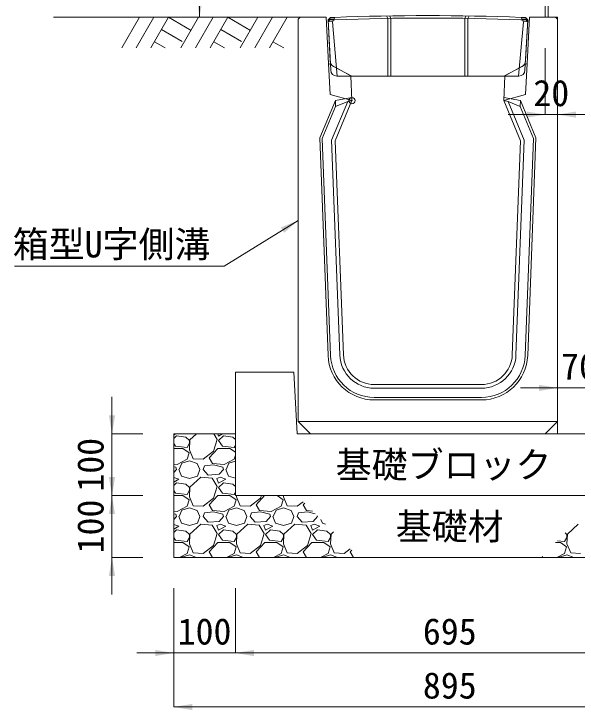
# Model space of a CAD drawing. Units: millimetres at full size. Extents: x 187207 to 255567, y 882048 to 905686.
# Drawn here: x 207983 to 208896, y 893093 to 894221 of the extents above; entities that cross this region are included whole.
import ezdxf
from ezdxf.enums import TextEntityAlignment as Align

# ---------------------------------------------------------------- set-up
doc = ezdxf.new("R2010")
doc.units = ezdxf.units.MM
doc.header["$LTSCALE"] = 20
doc.header["$PDMODE"] = 32
doc.header["$PDSIZE"] = 10
doc.linetypes.add('DASHED', pattern=[7.5, 6, -1.5])
for name, color, linetype, lineweight in [('0_2', 7, 'Continuous', 20), ('パネックス', 2, 'Continuous', 13), ('基礎ブロック', 2, 'Continuous', 13), ('基礎材', 7, 'Continuous', 15), ('寸法線', 7, 'Continuous', 13), ('引出線', 4, 'Continuous', 13), ('箱型U字側溝', 2, 'Continuous', 9), ('ﾊｯﾁﾝｸﾞ', 7, 'Continuous', 5)]:
    doc.layers.add(name, color=color, linetype=linetype, lineweight=lineweight)
doc.layers.add('文字', color=7, linetype='Continuous')
doc.styles.add('ＭＳ ゴシック', font='')
doc.styles.get('ＭＳ ゴシック').set_extended_font_data('MS Gothic')

# ---------------------------------------------------------------- blocks, each defined once
blk = doc.blocks.new('filled_arrow')
at = {"color": 0, "linetype": 'Continuous', "lineweight": -2}
blk.add_solid([(7.5, 1.25), (0, 0), (7.5, -1.25)], dxfattribs=at)

msp = doc.modelspace()

# ---------------------------------------------------------------- linework, layer by layer
at = {"layer": '0_2'}
msp.add_line((208447.37, 894215.37), (208047.37, 894215.37), dxfattribs=at)
at = {"layer": 'パネックス', "lineweight": 5}
msp.add_line((208849.37, 895015.37), (208849.37, 894215.37), dxfattribs=at)
at = {"layer": 'パネックス'}
for p, q in [((208844.37, 894215.37), (208844.37, 895010.37)), ((208864.37, 894215.37), (208844.37, 894215.37)), ((208864.37, 893540.37), (208864.37, 894215.37)), ((208934.37, 893540.37), (208864.37, 893540.37))]:
    msp.add_line(p, q, dxfattribs=at)
at = {"layer": '基礎ブロック'}
for p, q in [((208437.37, 893640.37), (208342.37, 893640.37)), ((208342.37, 893640.37), (208342.37, 893540.37)), ((208437.37, 893640.37), (208442.37, 893540.37)), ((208342.37, 893440.37), (208342.37, 893540.37)), ((208442.37, 893540.37), (208937.37, 893540.37)), ((208342.37, 893440.37), (209037.37, 893440.37))]:
    msp.add_line(p, q, dxfattribs=at)
at = {"layer": '基礎材'}
for p, q in [((208242.37, 893540.37), (208242.37, 893340.37)), ((208242.37, 893540.37), (208342.37, 893540.37)), ((208242.37, 893340.37), (209137.37, 893340.37))]:
    msp.add_line(p, q, dxfattribs=at)
at = {"layer": '寸法線'}
for p, q in [((208284.37, 894215.37), (208284.37, 895015.37)), ((208397.37, 894215.37), (208284.37, 894215.37)), ((208844.37, 894165.37), (208844.37, 894057.78)), ((208864.37, 894165.37), (208864.37, 894057.78)), ((208924.37, 894057.78), (208784.37, 894057.78)), ((208804.37, 893614.89), (208994.37, 893614.89)), ((208864.37, 893565.37), (208864.37, 893614.89)), ((208142.35, 893380.37), (208142.35, 893600.37)), ((208192.37, 893540.37), (208142.35, 893540.37)), ((208142.35, 893280.37), (208142.35, 893500.37)), ((208192.35, 893440.37), (208142.35, 893440.37)), ((208192.35, 893440.37), (208142.35, 893440.37)), ((208192.37, 893340.37), (208142.35, 893340.37)), ((208242.37, 893290.37), (208242.37, 893185.43)), ((208242.37, 893290.37), (208242.37, 893097.93)), ((208342.37, 893290.37), (208342.37, 893185.43)), ((208342.37, 893290.37), (208342.37, 893185.43)), ((208182.37, 893185.43), (208402.37, 893185.43)), ((208342.37, 893185.43), (209037.37, 893185.43)), ((209137.37, 893097.93), (208242.37, 893097.93))]:
    msp.add_line(p, q, dxfattribs=at)
at = {"layer": '引出線'}
msp.add_lwpolyline([(208444.37, 893886.37), (208324.16, 893812.09), (207984.16, 893812.09)], dxfattribs=at)
at = {"layer": '箱型U字側溝'}
for p, q in [((208492.58, 894211.23), (208503.44, 894211.23)), ((208805.28, 894211.23), (208816.15, 894211.23)), ((208504.49, 894080.83), (208504.62, 894070.71)), ((208524.38, 894079.17), (208531.37, 894080.37)), ((208784.37, 894079.17), (208777.37, 894080.37)), ((208804.25, 894080.83), (208804.13, 894070.71)), ((208498.33, 894016.46), (208511.55, 893668.25)), ((208517.55, 893668.47), (208504.37, 894015.37)), ((208741.24, 893620.37), (208567.51, 893620.37)), ((208567.51, 893614.37), (208741.24, 893614.37)), ((208741.24, 893599.37), (208567.51, 893599.37)), ((208567.51, 893595.37), (208741.24, 893595.37)), ((208444.37, 893560.37), (208864.37, 893560.37))]:
    msp.add_line(p, q, dxfattribs=at)
at = {"layer": '箱型U字側溝', "lineweight": 18}
msp.add_line((208506.91, 894120.23), (208801.81, 894120.23), dxfattribs=at)
at = {"layer": '箱型U字側溝', "lineweight": 13}
msp.add_line((208741.24, 893620.37), (208567.51, 893620.37), dxfattribs=at)
for points in [[(208529.37, 894120.37), (208493.37, 894140.37), (208489.37, 894215.37), (208447.37, 894215.37), (208444.37, 894212.37), (208444.37, 893560.37), (208464.37, 893540.37), (208844.37, 893540.37), (208864.37, 893560.37), (208864.37, 894212.37), (208861.37, 894215.37), (208819.37, 894215.37), (208815.37, 894140.37), (208779.37, 894120.37), (208777.37, 894080.37), (208804.37, 894015.37), (208791.2, 893668.47)], [(208517.55, 893668.47), (208504.37, 894015.37), (208531.37, 894080.37), (208529.37, 894120.37)]]:
    msp.add_lwpolyline(points, dxfattribs=at)
at = {"layer": '箱型U字側溝', "lineweight": 18}
for points in [[(208496.15, 894144.19), (208492.58, 894211.23), (208496.36, 894215.23)], [(208503.36, 894215.23), (208496.36, 894215.23), (208492.58, 894211.23), (208496.92, 894129.69)], [(208811.8, 894129.69), (208816.15, 894211.23), (208812.36, 894215.23), (208805.36, 894215.23)], [(208812.36, 894215.23), (208816.15, 894211.23), (208812.57, 894144.19)], [(208807.24, 894135.87), (208777.46, 894120.23), (208531.27, 894120.23), (208501.49, 894135.87)]]:
    msp.add_lwpolyline(points, dxfattribs=at)
at = {"layer": '箱型U字側溝', "color": 5, "linetype": 'DASHED'}
for points in [[(208507.43, 894120.23), (208499.58, 894208.23), (208503.36, 894215.23)], [(208801.3, 894120.23), (208809.15, 894208.23), (208805.36, 894215.23)]]:
    msp.add_lwpolyline(points, dxfattribs=at)
at = {"layer": '箱型U字側溝'}
for points in [[(208587.3, 894217.64), (208589.36, 894213.67), (208589.36, 894120.23)], [(208594.36, 894120.23), (208594.36, 894213.75), (208592.3, 894217.72)], [(208714.36, 894120.23), (208714.36, 894213.75), (208716.42, 894217.72)], [(208719.36, 894120.23), (208719.36, 894213.67), (208721.42, 894217.64)], [(208504.37, 894015.37), (208531.37, 894080.37), (208531.12, 894085.4), (208504.49, 894080.83), (208479.18, 894019.9), (208492.56, 893667.52)], [(208496.56, 893667.68), (208483.21, 894019.17), (208504.67, 894070.83), (208524.38, 894079.17), (208498.33, 894016.46)], [(208816.18, 893667.52), (208829.56, 894019.9), (208804.25, 894080.83), (208777.63, 894085.4), (208777.37, 894080.37), (208804.37, 894015.37), (208791.2, 893668.47)], [(208797.2, 893668.25), (208810.42, 894016.46), (208784.37, 894079.17), (208804.13, 894070.71), (208825.53, 894019.17), (208812.19, 893667.68)]]:
    msp.add_lwpolyline(points, dxfattribs=at)
at = {"layer": '箱型U字側溝', "color": 5}
for points in [[(208496.36, 894212.32), (208501.74, 894212.23), (208499.58, 894208.23), (208492.73, 894208.34)], [(208812.36, 894212.32), (208806.98, 894212.23), (208809.15, 894208.23), (208815.99, 894208.34)]]:
    msp.add_lwpolyline(points, close=True, dxfattribs=at)
at = {"layer": '箱型U字側溝', "linetype": 'DASHED', "lineweight": 13}
for points in [[(208531.37, 894080.37), (208496.04, 894090.37), (208493.37, 894140.37)], [(208777.37, 894080.37), (208812.71, 894090.37), (208815.37, 894140.37)]]:
    msp.add_lwpolyline(points, dxfattribs=at)
at = {"layer": '箱型U字側溝', "lineweight": 18}
for centre, radius, start, end in [((208654.36, 890416.56), 3801.67, 87.72365, 92.27635), ((208506.14, 894144.72), 10, 183.05288, 242.29297), ((208802.59, 894144.72), 10, 297.70703, 356.94712), ((208506.91, 894130.23), 10, 183.05288, 270), ((208801.81, 894130.23), 10, 270, 356.94712)]:
    msp.add_arc(centre, radius, start, end, dxfattribs=at)
at = {"layer": '箱型U字側溝'}
for centre, radius, start, end in [((208654.36, 890416.56), 3797.67, 87.72245, 92.27755), ((208567.51, 893670.37), 75, 182.17474, 270), ((208567.51, 893670.37), 71, 182.17474, 270), ((208567.51, 893670.37), 56, 182.17474, 270), ((208567.51, 893670.37), 50, 182.17474, 270), ((208741.24, 893670.37), 50, 270, 357.82526), ((208741.24, 893670.37), 56, 270, 357.82526), ((208741.24, 893670.37), 71, 270, 357.82526), ((208741.24, 893670.37), 75, 270, 357.82526)]:
    msp.add_arc(centre, radius, start, end, dxfattribs=at)
at = {"layer": '箱型U字側溝', "lineweight": 13}
for centre, start, end in [((208567.51, 893670.37), 182.17474, 270), ((208741.24, 893670.37), 270, 357.82526)]:
    msp.add_arc(centre, 50, start, end, dxfattribs=at)
at = {"layer": '箱型U字側溝'}
msp.add_point((208531.37, 894080.37), dxfattribs=at)
at = {"layer": 'ﾊｯﾁﾝｸﾞ', "lineweight": 9}
for p, q in [((208186.81, 894215.37), (208158.17, 894165.75)), ((208210.44, 894215.37), (208181.79, 894165.75)), ((208234.06, 894215.37), (208205.41, 894165.75)), ((208234.06, 894215.37), (208270.63, 894194.26)), ((208282.81, 894215.37), (208254.17, 894165.75)), ((208306.44, 894215.37), (208277.79, 894165.75)), ((208330.06, 894215.37), (208301.41, 894165.75)), ((208330.06, 894215.37), (208366.62, 894194.26)), ((208378.81, 894215.37), (208350.16, 894165.75)), ((208402.43, 894215.37), (208373.79, 894165.75)), ((208426.06, 894215.37), (208397.41, 894165.75)), ((208222.64, 894195.59), (208256.05, 894176.3)), ((208318.63, 894195.59), (208352.05, 894176.3)), ((208211.21, 894175.8), (208228.63, 894165.75)), ((208307.21, 894175.8), (208324.63, 894165.75)), ((208403.21, 894175.8), (208420.63, 894165.75))]:
    msp.add_line(p, q, dxfattribs=at)
at = {"layer": 'ﾊｯﾁﾝｸﾞ'}
for p, q in [((208242.35, 893538.61), (208245.28, 893540.37)), ((208246.65, 893537.39), (208242.35, 893533.08)), ((208261.89, 893535.1), (208246.65, 893537.39)), ((208279.53, 893540.37), (208268.75, 893530.53)), ((208312.95, 893531.29), (208307.4, 893540.37)), ((208313.74, 893540.37), (208315.23, 893536.62)), ((208315.23, 893536.62), (208321.48, 893540.37)), ((208322.85, 893537.39), (208315.23, 893529.77)), ((208338.09, 893535.1), (208322.85, 893537.39)), ((208267.99, 893529.77), (208261.89, 893535.1)), ((208264.18, 893518.34), (208267.99, 893525.19)), ((208268.75, 893530.53), (208267.99, 893514.53)), ((208267.99, 893525.19), (208267.99, 893529.77)), ((208306.85, 893512.24), (208312.95, 893531.29)), ((208315.23, 893529.77), (208321.33, 893520.62)), ((208342.35, 893531.38), (208338.09, 893535.1)), ((208242.35, 893524.79), (208245.13, 893520.62)), ((208242.35, 893516.81), (208257.32, 893516.81)), ((208245.13, 893520.62), (208264.18, 893518.34)), ((208257.32, 893516.81), (208267.23, 893509.95)), ((208267.99, 893514.53), (208274.09, 893500.05)), ((208299.99, 893501.57), (208313.71, 893516.81)), ((208313.71, 893516.81), (208333.52, 893516.81)), ((208321.33, 893520.62), (208340.38, 893518.34)), ((208333.52, 893516.81), (208342.35, 893510.7)), ((208340.38, 893518.34), (208342.35, 893521.88)), ((208267.23, 893509.95), (208264.18, 893499.29)), ((208290.09, 893499.29), (208306.85, 893512.24)), ((208342.35, 893506.18), (208340.38, 893499.29)), ((208248.18, 893490.9), (208242.35, 893491.37)), ((208264.18, 893499.29), (208248.18, 893490.9)), ((208251.23, 893482.52), (208255.8, 893493.19)), ((208255.8, 893493.19), (208267.99, 893497)), ((208267.99, 893497), (208280.18, 893492.43)), ((208274.09, 893500.05), (208290.09, 893499.29)), ((208280.18, 893492.43), (208284.75, 893482.52)), ((208305.33, 893492.43), (208299.99, 893501.57)), ((208324.38, 893490.9), (208305.33, 893492.43)), ((208340.38, 893499.29), (208324.38, 893490.9)), ((208327.43, 893482.52), (208332, 893493.19)), ((208332, 893493.19), (208342.35, 893496.42)), ((208245.89, 893486.33), (208242.35, 893487.22)), ((208246.65, 893482.52), (208242.35, 893477.74)), ((208246.65, 893482.52), (208245.89, 893486.33)), ((208250.46, 893482.52), (208255.04, 893471.85)), ((208280.94, 893471.85), (208284.75, 893482.52)), ((208290.09, 893482.52), (208292.37, 893488.62)), ((208298.47, 893473.38), (208290.09, 893482.52)), ((208306.85, 893490.14), (208292.37, 893488.62)), ((208322.09, 893486.33), (208306.85, 893490.14)), ((208322.85, 893482.52), (208316, 893474.9)), ((208322.85, 893482.52), (208322.09, 893486.33)), ((208326.66, 893482.52), (208331.24, 893471.85)), ((208250.46, 893467.28), (208242.35, 893469.99)), ((208255.04, 893471.85), (208267.99, 893468.04)), ((208267.99, 893468.04), (208280.94, 893471.85)), ((208286.28, 893470.33), (208268.75, 893454.33)), ((208304.57, 893468.81), (208286.28, 893470.33)), ((208316, 893474.9), (208298.47, 893473.38)), ((208312.95, 893455.09), (208304.57, 893468.81)), ((208317.52, 893470.33), (208312.19, 893468.04)), ((208326.66, 893467.28), (208317.52, 893470.33)), ((208331.24, 893471.85), (208342.35, 893468.59)), ((208242.35, 893462.41), (208250.46, 893467.28)), ((208246.65, 893461.19), (208242.35, 893456.88)), ((208261.89, 893458.9), (208246.65, 893461.19)), ((208267.99, 893453.57), (208261.89, 893458.9)), ((208312.19, 893468.04), (208315.23, 893460.42)), ((208315.23, 893460.42), (208326.66, 893467.28)), ((208322.85, 893461.19), (208315.23, 893453.57)), ((208338.09, 893458.9), (208322.85, 893461.19)), ((208342.35, 893455.18), (208338.09, 893458.9)), ((208242.35, 893448.59), (208245.13, 893444.42)), ((208264.18, 893442.14), (208267.99, 893448.99)), ((208268.75, 893454.33), (208267.99, 893438.33)), ((208267.99, 893448.99), (208267.99, 893453.57)), ((208306.85, 893436.04), (208312.95, 893455.09)), ((208315.23, 893453.57), (208321.33, 893444.42)), ((208242.35, 893440.61), (208257.32, 893440.61)), ((208245.13, 893444.42), (208264.18, 893442.14)), ((208257.32, 893440.61), (208267.23, 893433.75)), ((208267.99, 893438.33), (208274.09, 893423.85)), ((208290.09, 893423.09), (208306.85, 893436.04)), ((208299.99, 893425.37), (208313.71, 893440.61)), ((208313.71, 893440.61), (208333.52, 893440.61)), ((208321.33, 893444.42), (208340.38, 893442.14)), ((208333.52, 893440.61), (208343.43, 893433.75)), ((208340.38, 893442.14), (208342.35, 893445.68)), ((208344.29, 893440.37), (208344.19, 893438.33)), ((208344.19, 893438.33), (208350.29, 893423.85)), ((208366.29, 893423.09), (208383.05, 893436.04)), ((208376.19, 893425.37), (208389.69, 893440.37)), ((208383.05, 893436.04), (208384.44, 893440.37)), ((208410.07, 893440.37), (208419.63, 893433.75)), ((208420.49, 893440.37), (208420.39, 893438.33)), ((208420.39, 893438.33), (208426.49, 893423.85)), ((208267.23, 893433.75), (208264.18, 893423.09)), ((208274.09, 893423.85), (208290.09, 893423.09)), ((208305.33, 893416.23), (208299.99, 893425.37)), ((208343.43, 893433.75), (208340.38, 893423.09)), ((208350.29, 893423.85), (208366.29, 893423.09)), ((208381.53, 893416.23), (208376.19, 893425.37)), ((208419.63, 893433.75), (208416.58, 893423.09)), ((208426.49, 893423.85), (208442.49, 893423.09)), ((208442.49, 893423.09), (208452.16, 893430.56)), ((208452.39, 893425.37), (208454.74, 893427.98)), ((208457.73, 893416.23), (208452.39, 893425.37)), ((208248.18, 893414.7), (208242.35, 893415.17)), ((208264.18, 893423.09), (208248.18, 893414.7)), ((208251.23, 893406.32), (208255.8, 893416.99)), ((208255.8, 893416.99), (208267.99, 893420.8)), ((208267.99, 893420.8), (208280.18, 893416.23)), ((208280.18, 893416.23), (208284.75, 893406.32)), ((208290.09, 893406.32), (208292.37, 893412.42)), ((208306.85, 893413.94), (208292.37, 893412.42)), ((208324.38, 893414.7), (208305.33, 893416.23)), ((208322.09, 893410.13), (208306.85, 893413.94)), ((208340.38, 893423.09), (208324.38, 893414.7)), ((208327.43, 893406.32), (208332, 893416.99)), ((208332, 893416.99), (208344.19, 893420.8)), ((208344.19, 893420.8), (208356.38, 893416.23)), ((208356.38, 893416.23), (208360.95, 893406.32)), ((208366.29, 893406.32), (208368.57, 893412.42)), ((208383.05, 893413.94), (208368.57, 893412.42)), ((208400.58, 893414.7), (208381.53, 893416.23)), ((208398.29, 893410.13), (208383.05, 893413.94)), ((208416.58, 893423.09), (208400.58, 893414.7)), ((208403.63, 893406.32), (208408.2, 893416.99)), ((208408.2, 893416.99), (208420.39, 893420.8)), ((208420.39, 893420.8), (208432.58, 893416.23)), ((208432.58, 893416.23), (208437.15, 893406.32)), ((208442.49, 893406.32), (208444.77, 893412.42)), ((208459.25, 893413.94), (208444.77, 893412.42)), ((208467.25, 893415.47), (208457.73, 893416.23)), ((208471.95, 893410.77), (208459.25, 893413.94)), ((208245.89, 893410.13), (208242.35, 893411.02)), ((208246.65, 893406.32), (208242.35, 893401.54)), ((208246.65, 893406.32), (208245.89, 893410.13)), ((208250.46, 893406.32), (208255.04, 893395.65)), ((208280.94, 893395.65), (208284.75, 893406.32)), ((208298.47, 893397.18), (208290.09, 893406.32)), ((208322.85, 893406.32), (208316, 893398.7)), ((208322.85, 893406.32), (208322.09, 893410.13)), ((208326.66, 893406.32), (208331.24, 893395.65)), ((208357.14, 893395.65), (208360.95, 893406.32)), ((208374.67, 893397.18), (208366.29, 893406.32)), ((208399.05, 893406.32), (208392.2, 893398.7)), ((208399.05, 893406.32), (208398.29, 893410.13)), ((208402.86, 893406.32), (208407.44, 893395.65)), ((208433.34, 893395.65), (208437.15, 893406.32)), ((208450.87, 893397.18), (208442.49, 893406.32)), ((208475.25, 893406.32), (208468.4, 893398.7)), ((208475.25, 893406.32), (208474.97, 893407.75)), ((208481.06, 893401.66), (208483.64, 893395.65)), ((208250.46, 893391.08), (208242.35, 893393.79)), ((208242.35, 893386.21), (208250.46, 893391.08)), ((208255.04, 893395.65), (208267.99, 893391.84)), ((208267.99, 893391.84), (208280.94, 893395.65)), ((208286.28, 893394.13), (208268.75, 893378.13)), ((208304.57, 893392.61), (208286.28, 893394.13)), ((208316, 893398.7), (208298.47, 893397.18)), ((208312.95, 893378.89), (208304.57, 893392.61)), ((208317.52, 893394.13), (208312.19, 893391.84)), ((208312.19, 893391.84), (208315.23, 893384.22)), ((208315.23, 893384.22), (208326.66, 893391.08)), ((208326.66, 893391.08), (208317.52, 893394.13)), ((208331.24, 893395.65), (208344.19, 893391.84)), ((208344.19, 893391.84), (208357.14, 893395.65)), ((208362.48, 893394.13), (208344.95, 893378.13)), ((208380.77, 893392.61), (208362.48, 893394.13)), ((208392.2, 893398.7), (208374.67, 893397.18)), ((208389.15, 893378.89), (208380.77, 893392.61)), ((208393.72, 893394.13), (208388.39, 893391.84)), ((208388.39, 893391.84), (208391.43, 893384.22)), ((208391.43, 893384.22), (208402.86, 893391.08)), ((208402.86, 893391.08), (208393.72, 893394.13)), ((208407.44, 893395.65), (208420.39, 893391.84)), ((208420.39, 893391.84), (208433.34, 893395.65)), ((208438.68, 893394.13), (208421.15, 893378.13)), ((208456.97, 893392.61), (208438.68, 893394.13)), ((208468.4, 893398.7), (208450.87, 893397.18)), ((208465.35, 893378.89), (208456.97, 893392.61)), ((208469.92, 893394.13), (208464.59, 893391.84)), ((208464.59, 893391.84), (208467.63, 893384.22)), ((208467.63, 893384.22), (208479.06, 893391.08)), ((208479.06, 893391.08), (208469.92, 893394.13)), ((208483.64, 893395.65), (208488.5, 893394.22)), ((208898.1, 893394.13), (208880.58, 893378.13)), ((208892.61, 893395.61), (208892.77, 893395.65)), ((208892.77, 893395.65), (208892.83, 893395.83)), ((208246.65, 893384.99), (208242.35, 893380.68)), ((208261.89, 893382.7), (208246.65, 893384.99)), ((208267.99, 893377.37), (208261.89, 893382.7)), ((208306.85, 893359.84), (208312.95, 893378.89)), ((208322.85, 893384.99), (208315.23, 893377.37)), ((208338.09, 893382.7), (208322.85, 893384.99)), ((208344.19, 893377.37), (208338.09, 893382.7)), ((208383.05, 893359.84), (208389.15, 893378.89)), ((208399.05, 893384.99), (208391.43, 893377.37)), ((208414.29, 893382.7), (208399.05, 893384.99)), ((208420.39, 893377.37), (208414.29, 893382.7)), ((208459.25, 893359.84), (208465.35, 893378.89)), ((208475.25, 893384.99), (208467.63, 893377.37)), ((208490.49, 893382.7), (208475.25, 893384.99)), ((208496.59, 893377.37), (208490.49, 893382.7)), ((208501.14, 893381.58), (208497.35, 893378.13)), ((208879.81, 893377.37), (208876.91, 893379.91)), ((208242.35, 893372.39), (208245.13, 893368.22)), ((208245.13, 893368.22), (208264.18, 893365.94)), ((208264.18, 893365.94), (208267.99, 893372.79)), ((208268.75, 893378.13), (208267.99, 893362.13)), ((208267.99, 893372.79), (208267.99, 893377.37)), ((208315.23, 893377.37), (208321.33, 893368.22)), ((208321.33, 893368.22), (208340.38, 893365.94)), ((208340.38, 893365.94), (208344.19, 893372.79)), ((208344.95, 893378.13), (208344.19, 893362.13)), ((208344.19, 893372.79), (208344.19, 893377.37)), ((208391.43, 893377.37), (208397.53, 893368.22)), ((208397.53, 893368.22), (208416.58, 893365.94)), ((208416.58, 893365.94), (208420.39, 893372.79)), ((208421.15, 893378.13), (208420.39, 893362.13)), ((208420.39, 893372.79), (208420.39, 893377.37)), ((208467.63, 893377.37), (208473.73, 893368.22)), ((208473.73, 893368.22), (208492.78, 893365.94)), ((208492.78, 893365.94), (208496.59, 893372.79)), ((208497.35, 893378.13), (208496.59, 893362.13)), ((208496.59, 893372.79), (208496.59, 893377.37)), ((208864.34, 893367.34), (208876, 893365.94)), ((208876, 893365.94), (208879.81, 893372.79)), ((208880.58, 893378.13), (208879.81, 893362.13)), ((208879.81, 893372.79), (208879.81, 893377.37)), ((208242.35, 893364.41), (208257.32, 893364.41)), ((208257.32, 893364.41), (208267.23, 893357.55)), ((208267.23, 893357.55), (208264.18, 893346.89)), ((208267.99, 893362.13), (208274.09, 893347.65)), ((208290.09, 893346.89), (208306.85, 893359.84)), ((208299.99, 893349.17), (208313.71, 893364.41)), ((208313.71, 893364.41), (208333.52, 893364.41)), ((208333.52, 893364.41), (208343.43, 893357.55)), ((208343.43, 893357.55), (208340.38, 893346.89)), ((208344.19, 893362.13), (208350.29, 893347.65)), ((208366.29, 893346.89), (208383.05, 893359.84)), ((208376.19, 893349.17), (208389.91, 893364.41)), ((208389.91, 893364.41), (208409.72, 893364.41)), ((208409.72, 893364.41), (208419.63, 893357.55)), ((208419.63, 893357.55), (208416.58, 893346.89)), ((208420.39, 893362.13), (208426.49, 893347.65)), ((208442.49, 893346.89), (208459.25, 893359.84)), ((208452.39, 893349.17), (208466.11, 893364.41)), ((208466.11, 893364.41), (208485.92, 893364.41)), ((208485.92, 893364.41), (208495.83, 893357.55)), ((208495.83, 893357.55), (208492.78, 893346.89)), ((208496.59, 893362.13), (208502.69, 893347.65)), ((208861.42, 893364.41), (208869.15, 893364.41)), ((208869.15, 893364.41), (208879.05, 893357.55)), ((208879.05, 893357.55), (208876, 893346.89)), ((208879.81, 893362.13), (208885.91, 893347.65)), ((208264.18, 893346.89), (208251.74, 893340.37)), ((208274.09, 893347.65), (208290.09, 893346.89)), ((208305.13, 893340.37), (208299.99, 893349.17)), ((208340.38, 893346.89), (208327.94, 893340.37)), ((208350.29, 893347.65), (208366.29, 893346.89)), ((208381.33, 893340.37), (208376.19, 893349.17)), ((208416.58, 893346.89), (208404.14, 893340.37)), ((208426.49, 893347.65), (208442.49, 893346.89)), ((208457.53, 893340.37), (208452.39, 893349.17)), ((208492.78, 893346.89), (208480.34, 893340.37)), ((208502.69, 893347.65), (208518.69, 893346.89)), ((208518.69, 893346.89), (208528.36, 893354.36)), ((208528.59, 893349.17), (208530.94, 893351.78)), ((208533.73, 893340.37), (208528.59, 893349.17)), ((208876, 893346.89), (208863.57, 893340.37)), ((208885.91, 893347.65), (208901.91, 893346.89)), ((208255.62, 893340.37), (208255.8, 893340.79)), ((208255.8, 893340.79), (208267.99, 893344.6)), ((208267.99, 893344.6), (208279.27, 893340.37)), ((208331.82, 893340.37), (208332, 893340.79)), ((208332, 893340.79), (208344.19, 893344.6)), ((208344.19, 893344.6), (208355.47, 893340.37)), ((208408.02, 893340.37), (208408.2, 893340.79)), ((208408.2, 893340.79), (208420.39, 893344.6)), ((208420.39, 893344.6), (208431.67, 893340.37)), ((208484.22, 893340.37), (208484.4, 893340.79)), ((208484.4, 893340.79), (208496.59, 893344.6)), ((208496.59, 893344.6), (208507.87, 893340.37)), ((208840.75, 893340.37), (208839.51, 893342.5)), ((208867.44, 893340.37), (208867.62, 893340.79)), ((208867.62, 893340.79), (208879.81, 893344.6)), ((208879.81, 893344.6), (208891.09, 893340.37))]:
    msp.add_line(p, q, dxfattribs=at)

# ---------------------------------------------------------------- block references
at = {"layer": '寸法線', "xscale": 4, "yscale": 4}
for p, rotation in [((208284.37, 894215.37), 90), ((208844.37, 894057.78), 180), ((208864.37, 893614.89), 180), ((208142.35, 893540.37), 90), ((208142.35, 893440.37), 90), ((208142.35, 893440.37), 270), ((208142.35, 893340.37), 270), ((208242.37, 893185.43), 180)]:
    msp.add_blockref('filled_arrow', p, dxfattribs=dict(at, rotation=rotation))
for p in [(208864.37, 894057.78), (208342.37, 893185.43), (208342.37, 893185.43), (208242.37, 893097.93)]:
    msp.add_blockref('filled_arrow', p, dxfattribs=at)
at = {"layer": '引出線', "xscale": 4, "yscale": 4, "rotation": 211.7}
msp.add_blockref('filled_arrow', (208444.37, 893886.37), dxfattribs=at)

# ---------------------------------------------------------------- texts
at = {"layer": '寸法線', "style": 'ＭＳ ゴシック'}
for s, p in [('20', (208854.37, 894092.78)), ('70', (208899.37, 893649.89)), ('基礎材', (208689.78, 893390.37)), ('100', (208292.37, 893220.43)), ('695', (208689.87, 893220.43)), ('895', (208689.87, 893132.93))]:
    msp.add_text(s, height=42.72, dxfattribs=at).set_placement(p, align=Align.MIDDLE_CENTER)
for p in [(208107.35, 893490.37), (208107.35, 893390.37)]:
    msp.add_text('100', height=42.72, rotation=90, dxfattribs=at).set_placement(p, align=Align.MIDDLE_CENTER)
at = {"layer": '引出線', "style": 'ＭＳ ゴシック'}
msp.add_text('箱型U字側溝', height=42.72, dxfattribs=at).set_placement((208141.66, 893869.06), align=Align.TOP_CENTER)
at = {"layer": '文字', "style": 'ＭＳ ゴシック'}
msp.add_text('基礎ブロック', height=42.72, dxfattribs=at).set_placement((208679.85, 893490.37), align=Align.MIDDLE_CENTER)

doc.saveas('drawing.dxf')
